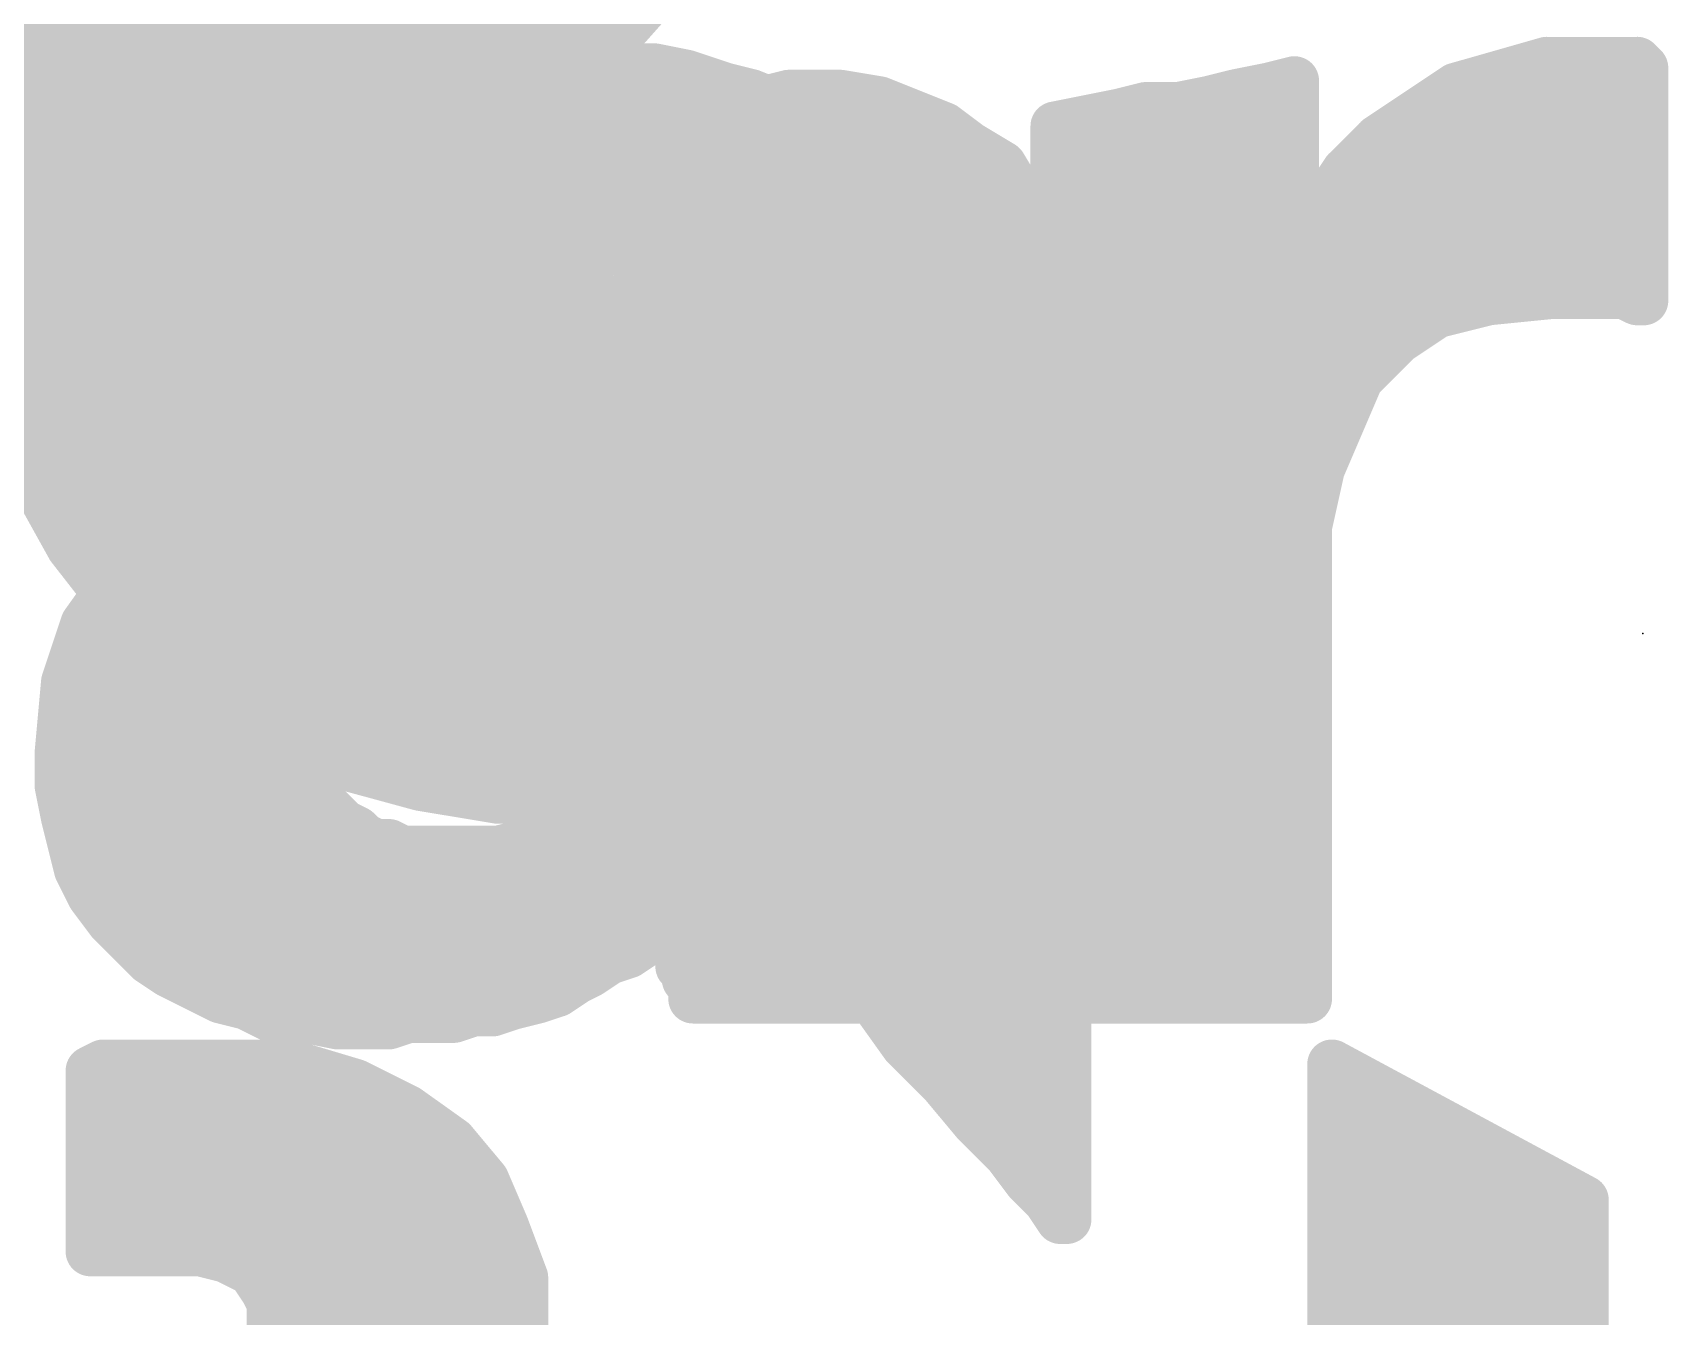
# Model space of a CAD drawing. Extents: x -29.2 to 57.4, y -24.7 to 35.4.
# Drawn here: x 10.21 to 12.739, y 22.185 to 24.171 of the extents above; entities that cross this region are included whole.
import ezdxf

# ---------------------------------------------------------------- set-up
doc = ezdxf.new("R2010")
doc.units = 0
for name, color, linetype in [('21', 41, 'CONTINUOUS'), ('22', 40, 'CONTINUOUS'), ('23', 53, 'CONTINUOUS')]:
    doc.layers.add(name, color=color, linetype=linetype)

msp = doc.modelspace()

# ---------------------------------------------------------------- linework, layer by layer
at = {"layer": '21', "const_width": 0.0762}
for points in [[(10.661, 24.096), (10.841, 24.126)], [(10.841, 24.126), (11.061, 24.126)], [(11.061, 24.126), (11.121, 24.116)], [(11.121, 24.116), (11.171, 24.116)], [(11.171, 24.116), (11.221, 24.106)], [(12.411, 24.086), (12.551, 24.126)], [(12.551, 24.126), (12.691, 24.126)], [(12.691, 24.126), (12.701, 24.116)], [(12.701, 24.116), (12.701, 23.756)], [(10.561, 24.056), (10.661, 24.096)], [(11.221, 24.106), (11.281, 24.086)], [(12.121, 24.086), (12.161, 24.096)], [(12.161, 24.096), (12.161, 23.826)], [(10.619, 24.0792), (11.3082, 24.0792)], [(11.281, 24.086), (11.321, 24.076)], [(11.321, 24.076), (11.371, 24.056)], [(11.981, 24.056), (12.031, 24.066)], [(12.031, 24.066), (12.071, 24.076)], [(12.071, 24.076), (12.121, 24.086)], [(12.087, 24.0792), (12.161, 24.0792)], [(12.291, 24.006), (12.411, 24.086)], [(12.4008, 24.0792), (12.701, 24.0792)], [(10.511, 24.026), (10.561, 24.056)], [(11.371, 24.056), (11.411, 24.036)], [(11.791, 24.026), (11.891, 24.046)], [(11.891, 24.046), (11.931, 24.056)], [(11.931, 24.056), (11.981, 24.056)], [(10.431, 23.966), (10.511, 24.026)], [(11.411, 24.036), (11.451, 24.006)], [(11.791, 22.676), (11.791, 24.026)], [(10.4803, 24.003), (11.454, 24.003)], [(11.451, 24.006), (11.521, 23.936)], [(11.791, 24.003), (12.161, 24.003)], [(12.241, 23.956), (12.291, 24.006)], [(12.288, 24.003), (12.701, 24.003)], [(10.391, 23.926), (10.431, 23.966)], [(12.201, 23.896), (12.241, 23.956)], [(10.361, 23.886), (10.391, 23.926)], [(10.3918, 23.9268), (11.5247, 23.9268)], [(11.521, 23.936), (11.541, 23.886)], [(11.791, 23.9268), (12.161, 23.9268)], [(12.2215, 23.9268), (12.701, 23.9268)], [(12.171, 23.826), (12.201, 23.896)], [(10.331, 23.836), (10.361, 23.886)], [(10.861, 23.866), (10.831, 23.856)], [(10.911, 23.866), (10.861, 23.866)], [(10.941, 23.876), (10.911, 23.866)], [(10.961, 23.866), (10.941, 23.876)], [(11.031, 23.866), (10.961, 23.866)], [(11.051, 23.856), (11.031, 23.866)], [(11.541, 23.886), (11.561, 23.846)], [(10.3398, 23.8506), (10.8002, 23.8506)], [(10.811, 23.856), (10.771, 23.836)], [(10.831, 23.856), (10.811, 23.856)], [(11.071, 23.856), (11.051, 23.856)], [(11.131, 23.826), (11.071, 23.856)], [(11.0818, 23.8506), (11.5587, 23.8506)], [(11.561, 23.846), (11.581, 23.726)], [(11.791, 23.8506), (12.161, 23.8506)], [(12.1815, 23.8506), (12.701, 23.8506)], [(10.311, 23.776), (10.331, 23.836)], [(10.771, 23.836), (10.711, 23.776)], [(11.161, 23.796), (11.131, 23.826)], [(12.161, 23.826), (12.171, 23.826)], [(11.181, 23.756), (11.161, 23.796)], [(10.301, 23.726), (10.311, 23.776)], [(10.3107, 23.7744), (10.7102, 23.7744)], [(10.711, 23.776), (10.691, 23.736)], [(11.1718, 23.7744), (11.5729, 23.7744)], [(11.791, 23.7744), (12.701, 23.7744)], [(12.561, 23.766), (12.461, 23.756)], [(12.671, 23.766), (12.561, 23.766)], [(12.691, 23.756), (12.671, 23.766)], [(10.691, 23.736), (10.691, 23.706)], [(11.181, 23.736), (11.181, 23.756)], [(11.191, 23.706), (11.181, 23.736)], [(12.381, 23.736), (12.321, 23.696)], [(12.461, 23.756), (12.381, 23.736)], [(12.701, 23.756), (12.691, 23.756)], [(10.291, 23.656), (10.301, 23.726)], [(11.581, 23.726), (11.581, 22.826)], [(10.297, 23.6982), (10.6871, 23.6982)], [(10.691, 23.706), (10.681, 23.686)], [(10.681, 23.686), (10.681, 23.656)], [(11.191, 23.676), (11.191, 23.706)], [(11.191, 23.6982), (11.581, 23.6982)], [(11.791, 23.6982), (12.3243, 23.6982)], [(12.321, 23.696), (12.261, 23.636)], [(11.181, 23.626), (11.191, 23.676)], [(10.681, 23.656), (10.291, 23.656)], [(12.261, 23.636), (12.201, 23.496)], [(11.151, 23.586), (11.181, 23.626)], [(11.178, 23.622), (11.581, 23.622)], [(11.791, 23.622), (12.255, 23.622)], [(11.111, 23.556), (11.151, 23.586)], [(10.981, 23.526), (11.051, 23.536)], [(11.051, 23.536), (11.111, 23.556)], [(11.0804, 23.5458), (11.581, 23.5458)], [(11.791, 23.5458), (12.2223, 23.5458)], [(10.811, 23.506), (10.901, 23.516)], [(10.901, 23.516), (10.981, 23.526)], [(10.981, 23.526), (11.021, 23.316)], [(11.021, 23.316), (10.981, 23.526)], [(10.641, 23.476), (10.721, 23.486)], [(10.721, 23.486), (10.811, 23.506)], [(10.801, 23.276), (10.721, 23.486)], [(10.721, 23.486), (10.801, 23.276)], [(12.201, 23.496), (12.181, 23.406)], [(10.551, 23.456), (10.641, 23.476)], [(10.6122, 23.4696), (10.7272, 23.4696)], [(10.7272, 23.4696), (10.9917, 23.4696)], [(10.9917, 23.4696), (11.581, 23.4696)], [(11.791, 23.4696), (12.1951, 23.4696)], [(10.471, 23.426), (10.551, 23.456)], [(10.401, 23.386), (10.471, 23.426)], [(10.341, 23.326), (10.401, 23.386)], [(10.4139, 23.3934), (10.7563, 23.3934)], [(10.7563, 23.3934), (11.0063, 23.3934)], [(11.0063, 23.3934), (11.581, 23.3934)], [(11.791, 23.3934), (12.181, 23.3934)], [(12.181, 23.406), (12.181, 22.676)], [(11.171, 23.366), (11.161, 23.356)], [(11.191, 23.376), (11.171, 23.366)], [(11.191, 23.186), (11.191, 23.376)], [(11.111, 23.336), (11.071, 23.316)], [(11.131, 23.336), (11.111, 23.336)], [(11.141, 23.346), (11.131, 23.336)], [(11.161, 23.356), (11.141, 23.346)], [(10.291, 23.256), (10.341, 23.326)], [(10.3347, 23.3172), (10.7853, 23.3172)], [(10.7853, 23.3172), (11.0208, 23.3172)], [(10.961, 23.306), (10.931, 23.296)], [(11.001, 23.306), (10.961, 23.306)], [(11.021, 23.316), (11.001, 23.306)], [(11.0208, 23.3172), (11.0734, 23.3172)], [(11.071, 23.316), (11.021, 23.316)], [(11.191, 23.3172), (11.581, 23.3172)], [(11.791, 23.3172), (12.181, 23.3172)], [(10.841, 23.286), (10.821, 23.276)], [(10.861, 23.286), (10.841, 23.286)], [(10.891, 23.296), (10.861, 23.286)], [(10.931, 23.296), (10.891, 23.296)], [(10.261, 23.166), (10.291, 23.256)], [(10.801, 23.276), (10.701, 23.226)], [(10.821, 23.276), (10.801, 23.276)], [(10.286, 23.241), (10.731, 23.241)], [(11.191, 23.241), (11.581, 23.241)], [(11.791, 23.241), (12.181, 23.241)], [(10.701, 23.226), (10.661, 23.186)], [(10.661, 23.186), (10.641, 23.146)], [(11.181, 23.166), (11.191, 23.186)], [(10.251, 23.056), (10.261, 23.166)], [(10.2609, 23.1648), (10.6504, 23.1648)], [(11.181, 23.136), (11.181, 23.166)], [(11.181, 23.1648), (11.581, 23.1648)], [(11.791, 23.1648), (12.181, 23.1648)], [(10.641, 23.146), (10.641, 23.106)], [(11.171, 23.116), (11.181, 23.136)], [(10.641, 23.106), (10.631, 23.076)], [(11.171, 23.086), (11.171, 23.116)], [(10.254, 23.0886), (10.6352, 23.0886)], [(11.161, 23.056), (11.171, 23.086)], [(11.171, 23.0886), (11.581, 23.0886)], [(11.791, 23.0886), (12.181, 23.0886)], [(10.251, 23.006), (10.251, 23.056)], [(10.631, 23.076), (10.641, 23.056)], [(10.641, 23.056), (10.641, 23.036)], [(11.141, 23.036), (11.161, 23.056)], [(10.641, 23.036), (10.651, 23.006)], [(11.131, 23.006), (11.141, 23.036)], [(10.251, 23.0124), (10.6489, 23.0124)], [(10.261, 22.956), (10.251, 23.006)], [(10.651, 23.006), (10.651, 22.996)], [(11.081, 22.956), (11.131, 23.006)], [(11.1331, 23.0124), (11.581, 23.0124)], [(11.791, 23.0124), (12.181, 23.0124)], [(10.651, 22.996), (10.661, 22.976)], [(10.281, 22.876), (10.261, 22.956)], [(10.661, 22.976), (10.691, 22.946)], [(11.051, 22.936), (11.081, 22.956)], [(10.266, 22.9362), (10.7106, 22.9362)], [(10.691, 22.946), (10.711, 22.936)], [(10.711, 22.936), (10.721, 22.926)], [(10.931, 22.906), (11.051, 22.936)], [(11.0513, 22.9362), (11.581, 22.9362)], [(11.791, 22.9362), (12.181, 22.9362)], [(10.721, 22.926), (10.741, 22.916)], [(10.741, 22.916), (10.761, 22.916)], [(10.761, 22.916), (10.781, 22.906)], [(10.781, 22.906), (10.931, 22.906)], [(10.301, 22.836), (10.281, 22.876)], [(10.289, 22.86), (11.581, 22.86)], [(11.791, 22.86), (12.181, 22.86)], [(10.331, 22.796), (10.301, 22.836)], [(11.581, 22.826), (11.591, 22.806)], [(11.201, 22.816), (11.181, 22.796)], [(11.201, 22.796), (11.201, 22.816)], [(11.591, 22.806), (11.591, 22.766)], [(10.391, 22.736), (10.331, 22.796)], [(10.3432, 22.7838), (11.1729, 22.7838)], [(11.181, 22.796), (11.161, 22.766)], [(11.211, 22.786), (11.201, 22.796)], [(11.211, 22.726), (11.211, 22.786)], [(11.211, 22.7838), (11.591, 22.7838)], [(11.791, 22.7838), (12.181, 22.7838)], [(11.161, 22.766), (11.131, 22.746)], [(11.591, 22.766), (11.601, 22.746)], [(10.421, 22.716), (10.391, 22.736)], [(11.101, 22.736), (11.071, 22.716)], [(11.131, 22.746), (11.101, 22.736)], [(11.221, 22.716), (11.211, 22.726)], [(11.601, 22.746), (11.601, 22.736)], [(11.601, 22.736), (11.611, 22.716)], [(10.501, 22.676), (10.421, 22.716)], [(10.4378, 22.7076), (11.0542, 22.7076)], [(11.051, 22.706), (11.021, 22.686)], [(11.071, 22.716), (11.051, 22.706)], [(11.221, 22.706), (11.221, 22.716)], [(11.221, 22.7076), (11.611, 22.7076)], [(11.231, 22.696), (11.221, 22.706)], [(11.611, 22.716), (11.611, 22.706)], [(11.611, 22.706), (11.621, 22.686)], [(11.791, 22.7076), (12.181, 22.7076)], [(10.541, 22.666), (10.501, 22.676)], [(10.991, 22.676), (10.951, 22.666)], [(11.021, 22.686), (10.991, 22.676)], [(11.231, 22.676), (11.231, 22.696)], [(11.621, 22.676), (11.231, 22.676)], [(11.621, 22.686), (11.621, 22.676)], [(12.181, 22.676), (11.791, 22.676)], [(10.581, 22.646), (10.541, 22.666)], [(10.891, 22.656), (10.861, 22.646)], [(10.921, 22.656), (10.891, 22.656)], [(10.951, 22.666), (10.921, 22.656)], [(10.631, 22.646), (10.581, 22.646)], [(10.681, 22.636), (10.631, 22.646)], [(10.761, 22.636), (10.681, 22.636)], [(10.791, 22.646), (10.761, 22.636)], [(10.861, 22.646), (10.791, 22.646)]]:
    msp.add_lwpolyline(points, dxfattribs=at)
at = {"layer": '21', "const_width": 0.0381}
for points in [[(10.841, 24.1451, 1), (10.841, 24.107)], [(10.8441, 24.1072, 1), (10.8379, 24.1448)], [(11.0641, 24.1448, 1), (11.0579, 24.1072)], [(11.061, 24.107, 1), (11.061, 24.1451)], [(11.121, 24.135, 1), (11.121, 24.0969)], [(11.1179, 24.0972, 1), (11.1241, 24.1348)], [(11.1747, 24.1347, 1), (11.1673, 24.0973)], [(11.171, 24.0969, 1), (11.171, 24.135)], [(12.551, 24.1451, 1), (12.551, 24.107)], [(12.5562, 24.1077, 1), (12.5458, 24.1443)], [(12.7045, 24.1395, 1), (12.6775, 24.1125)], [(12.7201, 24.116, 1), (12.682, 24.116)], [(12.691, 24.107, 1), (12.691, 24.1451)], [(10.6579, 24.1148, 1), (10.6641, 24.0772)], [(10.6681, 24.0783, 1), (10.6539, 24.1137)], [(11.227, 24.1241, 1), (11.215, 24.0879)], [(11.2173, 24.0873, 1), (11.2247, 24.1247)], [(12.1801, 24.096, 1), (12.142, 24.096)], [(12.1656, 24.0775, 1), (12.1564, 24.1145)], [(12.6875, 24.1025, 1), (12.7145, 24.1295)], [(10.619, 24.0983, 1), (10.619, 24.0602)], [(11.2856, 24.1045, 1), (11.2764, 24.0675)], [(11.275, 24.0679, 1), (11.287, 24.1041)], [(11.3281, 24.0937, 1), (11.3139, 24.0583)], [(11.3082, 24.0602, 1), (11.3082, 24.0983)], [(11.3164, 24.0575, 1), (11.3256, 24.0945)], [(12.0264, 24.0845, 1), (12.0356, 24.0475)], [(12.0347, 24.0473, 1), (12.0273, 24.0847)], [(12.0673, 24.0947, 1), (12.0747, 24.0573)], [(12.0756, 24.0575, 1), (12.0664, 24.0945)], [(12.087, 24.0983, 1), (12.087, 24.0602)], [(12.1164, 24.1045, 1), (12.1256, 24.0675)], [(12.1247, 24.0673, 1), (12.1173, 24.1047)], [(12.161, 24.0602, 1), (12.161, 24.0983)], [(12.4008, 24.0983, 1), (12.4008, 24.0602)], [(12.4058, 24.1043, 1), (12.4162, 24.0677)], [(12.4216, 24.0701, 1), (12.4004, 24.1019)], [(12.701, 24.0602, 1), (12.701, 24.0983)], [(10.5539, 24.0737, 1), (10.5681, 24.0383)], [(10.5708, 24.0397, 1), (10.5512, 24.0723)], [(11.3795, 24.073, 1), (11.3625, 24.039)], [(11.3639, 24.0383, 1), (11.3781, 24.0737)], [(11.8864, 24.0645, 1), (11.8956, 24.0275)], [(11.8947, 24.0273, 1), (11.8873, 24.0647)], [(11.931, 24.0751, 1), (11.931, 24.037)], [(11.9356, 24.0375, 1), (11.9264, 24.0745)], [(11.9773, 24.0747, 1), (11.9847, 24.0373)], [(11.981, 24.037, 1), (11.981, 24.0751)], [(10.5012, 24.0423, 1), (10.5208, 24.0097)], [(10.5224, 24.0108, 1), (10.4996, 24.0412)], [(11.4224, 24.0512, 1), (11.3996, 24.0208)], [(11.4025, 24.019, 1), (11.4195, 24.053)], [(11.7873, 24.0447, 1), (11.7947, 24.0073)], [(11.8101, 24.026, 1), (11.772, 24.026)], [(10.4803, 24.0221, 1), (10.4803, 23.984)], [(11.4645, 24.0195, 1), (11.4375, 23.9925)], [(11.4396, 23.9908, 1), (11.4624, 24.0212)], [(11.454, 23.984, 1), (11.454, 24.0221)], [(11.791, 24.0221, 1), (11.791, 23.984)], [(12.161, 23.984, 1), (12.161, 24.0221)], [(12.288, 24.0221, 1), (12.288, 23.984)], [(12.2804, 24.0219, 1), (12.3016, 23.9901)], [(12.3045, 23.9925, 1), (12.2775, 24.0195)], [(12.701, 23.984, 1), (12.701, 24.0221)], [(10.4445, 23.9525, 1), (10.4175, 23.9795)], [(10.4196, 23.9812, 1), (10.4424, 23.9508)], [(12.2275, 23.9695, 1), (12.2545, 23.9425)], [(12.2569, 23.9454, 1), (12.2251, 23.9666)], [(10.3775, 23.9395, 1), (10.4045, 23.9125)], [(10.3918, 23.9459, 1), (10.3918, 23.9078)], [(10.4062, 23.9146, 1), (10.3758, 23.9374)], [(11.5387, 23.9431, 1), (11.5033, 23.9289)], [(11.5075, 23.9225, 1), (11.5345, 23.9495)], [(11.5247, 23.9078, 1), (11.5247, 23.9459)], [(11.791, 23.9459, 1), (11.791, 23.9078)], [(12.161, 23.9078, 1), (12.161, 23.9459)], [(12.2215, 23.9459, 1), (12.2215, 23.9078)], [(12.701, 23.9078, 1), (12.701, 23.9459)], [(12.2185, 23.8885, 1), (12.1835, 23.9035)], [(10.3458, 23.8974, 1), (10.3762, 23.8746)], [(10.3773, 23.8762, 1), (10.3447, 23.8958)], [(10.861, 23.885, 1), (10.861, 23.8469)], [(10.867, 23.8479, 1), (10.855, 23.8841)], [(10.905, 23.8841, 1), (10.917, 23.8479)], [(10.911, 23.8469, 1), (10.911, 23.885)], [(10.9495, 23.893, 1), (10.9325, 23.859)], [(10.947, 23.8579, 1), (10.935, 23.8941)], [(10.961, 23.885, 1), (10.961, 23.8469)], [(10.9525, 23.849, 1), (10.9695, 23.883)], [(11.0395, 23.883, 1), (11.0225, 23.849)], [(11.031, 23.8469, 1), (11.031, 23.885)], [(11.558, 23.8945, 1), (11.524, 23.8775)], [(11.5233, 23.8789, 1), (11.5587, 23.8931)], [(12.1851, 23.9066, 1), (12.2169, 23.8854)], [(10.3398, 23.8697, 1), (10.3398, 23.8316)], [(10.811, 23.8751, 1), (10.811, 23.837)], [(10.8002, 23.8316, 1), (10.8002, 23.8697)], [(10.8195, 23.839, 1), (10.8025, 23.873)], [(10.825, 23.8741, 1), (10.837, 23.8379)], [(10.831, 23.837, 1), (10.831, 23.8751)], [(11.051, 23.8751, 1), (11.051, 23.837)], [(11.0425, 23.839, 1), (11.0595, 23.873)], [(11.0795, 23.873, 1), (11.0625, 23.839)], [(11.0818, 23.8697, 1), (11.0818, 23.8316)], [(11.071, 23.837, 1), (11.071, 23.8751)], [(11.5798, 23.8491, 1), (11.5422, 23.8429)], [(11.5587, 23.8316, 1), (11.5587, 23.8697)], [(11.791, 23.8697, 1), (11.791, 23.8316)], [(12.161, 23.8316, 1), (12.161, 23.8697)], [(12.1815, 23.8697, 1), (12.1815, 23.8316)], [(12.701, 23.8316, 1), (12.701, 23.8697)], [(10.3147, 23.8458, 1), (10.3473, 23.8262)], [(10.3491, 23.83, 1), (10.3129, 23.842)], [(10.7625, 23.853, 1), (10.7795, 23.819)], [(10.7845, 23.8225, 1), (10.7575, 23.8495)], [(11.1445, 23.8395, 1), (11.1175, 23.8125)], [(11.1225, 23.809, 1), (11.1395, 23.843)], [(11.544, 23.8375, 1), (11.578, 23.8545)], [(12.161, 23.8451, 1), (12.161, 23.807)], [(12.1535, 23.8335, 1), (12.1885, 23.8185)], [(12.171, 23.807, 1), (12.171, 23.8451)], [(11.178, 23.8045, 1), (11.144, 23.7875)], [(11.1475, 23.7825, 1), (11.1745, 23.8095)], [(12.142, 23.826, 1), (12.1801, 23.826)], [(10.3107, 23.7934, 1), (10.3107, 23.7553)], [(10.2929, 23.782, 1), (10.3291, 23.77)], [(10.3297, 23.7723, 1), (10.2923, 23.7797)], [(10.6975, 23.7895, 1), (10.7245, 23.7625)], [(10.728, 23.7675, 1), (10.694, 23.7845)], [(10.7102, 23.7553, 1), (10.7102, 23.7934)], [(11.1718, 23.7934, 1), (11.1718, 23.7553)], [(11.5729, 23.7553, 1), (11.5729, 23.7934)], [(11.791, 23.7934, 1), (11.791, 23.7553)], [(12.561, 23.7851, 1), (12.561, 23.747)], [(12.5629, 23.747, 1), (12.5591, 23.785)], [(12.6795, 23.783, 1), (12.6625, 23.749)], [(12.671, 23.747, 1), (12.671, 23.7851)], [(12.701, 23.7553, 1), (12.701, 23.7934)], [(10.7101, 23.736, 1), (10.672, 23.736)], [(11.1991, 23.742, 1), (11.1629, 23.73)], [(11.2001, 23.756, 1), (11.162, 23.756)], [(11.164, 23.7475, 1), (11.198, 23.7645)], [(12.3916, 23.7201, 1), (12.3704, 23.7519)], [(12.4591, 23.775, 1), (12.4629, 23.737)], [(12.4656, 23.7375, 1), (12.4564, 23.7745)], [(12.691, 23.7751, 1), (12.691, 23.737)], [(12.682, 23.756, 1), (12.7201, 23.756)], [(12.6825, 23.739, 1), (12.6995, 23.773)], [(12.701, 23.737, 1), (12.701, 23.7751)], [(10.2823, 23.7297, 1), (10.3197, 23.7223)], [(10.3199, 23.7233, 1), (10.2821, 23.7287)], [(10.674, 23.7445, 1), (10.708, 23.7275)], [(11.162, 23.736, 1), (11.2001, 23.736)], [(11.6001, 23.726, 1), (11.562, 23.726)], [(12.3764, 23.7545, 1), (12.3856, 23.7175)], [(10.297, 23.7172, 1), (10.297, 23.6791)], [(10.7001, 23.686, 1), (10.662, 23.686)], [(10.672, 23.706, 1), (10.7101, 23.706)], [(10.708, 23.6975, 1), (10.674, 23.7145)], [(10.6871, 23.6791, 1), (10.6871, 23.7172)], [(11.191, 23.7172, 1), (11.191, 23.6791)], [(11.2101, 23.706, 1), (11.172, 23.706)], [(11.1729, 23.7, 1), (11.2091, 23.712)], [(11.5622, 23.7229, 1), (11.5998, 23.7291)], [(11.581, 23.6791, 1), (11.581, 23.7172)], [(11.791, 23.7172, 1), (11.791, 23.6791)], [(12.3104, 23.7119, 1), (12.3316, 23.6801)], [(12.3345, 23.6825, 1), (12.3075, 23.7095)], [(12.3243, 23.6791, 1), (12.3243, 23.7172)], [(10.664, 23.6945, 1), (10.698, 23.6775)], [(11.2097, 23.6723, 1), (11.1723, 23.6797)], [(10.291, 23.6751, 1), (10.291, 23.637)], [(10.2721, 23.6587, 1), (10.3099, 23.6533)], [(10.662, 23.656, 1), (10.7001, 23.656)], [(10.681, 23.637, 1), (10.681, 23.6751)], [(11.172, 23.676, 1), (11.2101, 23.676)], [(12.2785, 23.6285, 1), (12.2435, 23.6435)], [(11.178, 23.641, 1), (11.178, 23.6029)], [(11.1623, 23.6297, 1), (11.1997, 23.6223)], [(11.1962, 23.6146, 1), (11.1658, 23.6374)], [(11.581, 23.6029, 1), (11.581, 23.641)], [(11.791, 23.641, 1), (11.791, 23.6029)], [(12.2475, 23.6495, 1), (12.2745, 23.6225)], [(12.255, 23.6029, 1), (12.255, 23.641)], [(11.1624, 23.5708, 1), (11.1396, 23.6012)], [(11.1358, 23.5974, 1), (11.1662, 23.5746)], [(11.045, 23.5541, 1), (11.057, 23.5179)], [(11.0537, 23.5171, 1), (11.0483, 23.5549)], [(11.0804, 23.5648, 1), (11.0804, 23.5267)], [(11.0996, 23.5712, 1), (11.1224, 23.5408)], [(11.117, 23.5379, 1), (11.105, 23.5741)], [(11.581, 23.5267, 1), (11.581, 23.5648)], [(11.791, 23.5648, 1), (11.791, 23.5267)], [(12.2223, 23.5267, 1), (12.2223, 23.5648)], [(10.8986, 23.5349, 1), (10.9034, 23.4971)], [(10.9031, 23.4971, 1), (10.8989, 23.5349)], [(10.9997, 23.5296, 1), (10.9623, 23.5224)], [(10.9997, 23.5296, 1), (10.9623, 23.5224)], [(10.9783, 23.5449, 1), (10.9837, 23.5071)], [(10.9834, 23.5071, 1), (10.9786, 23.5449)], [(10.7388, 23.4928, 1), (10.7032, 23.4792)], [(10.7388, 23.4928, 1), (10.7032, 23.4792)], [(10.7169, 23.5046, 1), (10.7251, 23.4674)], [(10.7234, 23.4671, 1), (10.7186, 23.5049)], [(10.8089, 23.5249, 1), (10.8131, 23.4871)], [(10.8151, 23.4874, 1), (10.8069, 23.5246)], [(12.1835, 23.5035, 1), (12.2185, 23.4885)], [(12.2196, 23.4919, 1), (12.1824, 23.5001)], [(10.6122, 23.4886, 1), (10.6122, 23.4505)], [(10.6386, 23.4949, 1), (10.6434, 23.4571)], [(10.6451, 23.4574, 1), (10.6369, 23.4946)], [(10.7272, 23.4886, 1), (10.7272, 23.4505)], [(10.7272, 23.4505, 1), (10.7272, 23.4886)], [(10.9917, 23.4886, 1), (10.9917, 23.4505)], [(10.9917, 23.4505, 1), (10.9917, 23.4886)], [(11.581, 23.4505, 1), (11.581, 23.4886)], [(11.791, 23.4886, 1), (11.791, 23.4505)], [(12.1951, 23.4505, 1), (12.1951, 23.4886)], [(10.5469, 23.4746, 1), (10.5551, 23.4374)], [(10.5577, 23.4382, 1), (10.5443, 23.4738)], [(10.4643, 23.4438, 1), (10.4777, 23.4082)], [(10.4805, 23.4095, 1), (10.4615, 23.4425)], [(10.3915, 23.4025, 1), (10.4105, 23.3695)], [(10.4145, 23.3725, 1), (10.3875, 23.3995)], [(10.4139, 23.4124, 1), (10.4139, 23.3743)], [(10.7563, 23.4124, 1), (10.7563, 23.3743)], [(10.7563, 23.3743, 1), (10.7563, 23.4124)], [(11.0063, 23.4124, 1), (11.0063, 23.3743)], [(11.0063, 23.3743, 1), (11.0063, 23.4124)], [(11.581, 23.3743, 1), (11.581, 23.4124)], [(11.791, 23.4124, 1), (11.791, 23.3743)], [(12.1624, 23.4101, 1), (12.1996, 23.4019)], [(12.2001, 23.406, 1), (12.162, 23.406)], [(12.181, 23.3743, 1), (12.181, 23.4124)], [(11.1625, 23.383, 1), (11.1795, 23.349)], [(11.1845, 23.3525, 1), (11.1575, 23.3795)], [(11.2101, 23.376, 1), (11.172, 23.376)], [(11.1995, 23.359, 1), (11.1825, 23.393)], [(11.111, 23.3551, 1), (11.111, 23.317)], [(11.1195, 23.319, 1), (11.1025, 23.353)], [(11.1325, 23.363, 1), (11.1495, 23.329)], [(11.1545, 23.3325, 1), (11.1275, 23.3595)], [(11.131, 23.317, 1), (11.131, 23.3551)], [(11.1475, 23.3695, 1), (11.1745, 23.3425)], [(11.1695, 23.339, 1), (11.1525, 23.373)], [(10.3347, 23.3362, 1), (10.3347, 23.2981)], [(10.3275, 23.3395, 1), (10.3545, 23.3125)], [(10.3565, 23.3149, 1), (10.3255, 23.3371)], [(10.7853, 23.3362, 1), (10.7853, 23.2981)], [(10.7853, 23.2981, 1), (10.7853, 23.3362)], [(10.961, 23.3251, 1), (10.961, 23.287)], [(10.967, 23.2879, 1), (10.955, 23.3241)], [(11.001, 23.287, 1), (11.001, 23.3251)], [(11.0208, 23.3362, 1), (11.0208, 23.2981)], [(11.021, 23.3351, 1), (11.021, 23.297)], [(11.0295, 23.299, 1), (11.0125, 23.333)], [(11.0208, 23.2981, 1), (11.0208, 23.3362)], [(11.0625, 23.333, 1), (11.0795, 23.299)], [(11.071, 23.297, 1), (11.071, 23.3351)], [(11.0734, 23.2981, 1), (11.0734, 23.3362)], [(11.1175, 23.3495, 1), (11.1445, 23.3225)], [(11.191, 23.3362, 1), (11.191, 23.2981)], [(11.581, 23.2981, 1), (11.581, 23.3362)], [(11.791, 23.3362, 1), (11.791, 23.2981)], [(12.181, 23.2981, 1), (12.181, 23.3362)], [(10.841, 23.3051, 1), (10.841, 23.267)], [(10.8495, 23.269, 1), (10.8325, 23.303)], [(10.855, 23.3041, 1), (10.867, 23.2679)], [(10.861, 23.267, 1), (10.861, 23.3051)], [(10.891, 23.315, 1), (10.891, 23.2769)], [(10.897, 23.2779, 1), (10.885, 23.3141)], [(10.925, 23.3141, 1), (10.937, 23.2779)], [(10.931, 23.2769, 1), (10.931, 23.315)], [(10.9925, 23.323, 1), (11.0095, 23.289)], [(11.0023, 23.3124, 1), (11.0397, 23.3196)], [(11.0023, 23.3124, 1), (11.0397, 23.3196)], [(10.3091, 23.25, 1), (10.2729, 23.262)], [(10.801, 23.295, 1), (10.801, 23.2569)], [(10.7832, 23.2692, 1), (10.8188, 23.2828)], [(10.7832, 23.2692, 1), (10.8188, 23.2828)], [(10.8095, 23.259, 1), (10.7925, 23.293)], [(10.8125, 23.293, 1), (10.8295, 23.259)], [(10.821, 23.2569, 1), (10.821, 23.295)], [(10.286, 23.26, 1), (10.286, 23.2219)], [(10.2755, 23.2671, 1), (10.3065, 23.2449)], [(10.731, 23.2219, 1), (10.731, 23.26)], [(11.191, 23.26, 1), (11.191, 23.2219)], [(11.581, 23.2219, 1), (11.581, 23.26)], [(11.791, 23.26, 1), (11.791, 23.2219)], [(12.181, 23.2219, 1), (12.181, 23.26)], [(10.6925, 23.243, 1), (10.7095, 23.209)], [(10.7145, 23.2125, 1), (10.6875, 23.2395)], [(10.6475, 23.1995, 1), (10.6745, 23.1725)], [(10.678, 23.1775, 1), (10.644, 23.1945)], [(11.208, 23.1775, 1), (11.174, 23.1945)], [(10.2609, 23.1838, 1), (10.2609, 23.1457)], [(10.28, 23.1643, 1), (10.242, 23.1677)], [(10.6504, 23.1457, 1), (10.6504, 23.1838)], [(11.181, 23.1838, 1), (11.181, 23.1457)], [(11.164, 23.1745, 1), (11.198, 23.1575)], [(11.2001, 23.166, 1), (11.162, 23.166)], [(11.172, 23.186, 1), (11.2101, 23.186)], [(11.581, 23.1457, 1), (11.581, 23.1838)], [(11.791, 23.1838, 1), (11.791, 23.1457)], [(12.181, 23.1457, 1), (12.181, 23.1838)], [(10.2429, 23.172, 1), (10.2791, 23.16)], [(10.6601, 23.146, 1), (10.622, 23.146)], [(10.624, 23.1545, 1), (10.658, 23.1375)], [(11.198, 23.1275, 1), (11.164, 23.1445)], [(10.6591, 23.1, 1), (10.6229, 23.112)], [(11.1901, 23.116, 1), (11.152, 23.116)], [(11.154, 23.1245, 1), (11.188, 23.1075)], [(11.162, 23.136, 1), (11.2001, 23.136)], [(10.254, 23.1076, 1), (10.254, 23.0695)], [(10.622, 23.106, 1), (10.6601, 23.106)], [(10.6352, 23.0695, 1), (10.6352, 23.1076)], [(11.171, 23.1076, 1), (11.171, 23.0695)], [(11.1891, 23.08, 1), (11.1529, 23.092)], [(11.581, 23.0695, 1), (11.581, 23.1076)], [(11.791, 23.1076, 1), (11.791, 23.0695)], [(12.181, 23.0695, 1), (12.181, 23.1076)], [(10.2701, 23.056, 1), (10.232, 23.056)], [(10.648, 23.0845, 1), (10.614, 23.0675)], [(10.6129, 23.082, 1), (10.6491, 23.07)], [(10.6601, 23.056, 1), (10.622, 23.056)], [(11.1745, 23.0425, 1), (11.1475, 23.0695)], [(11.152, 23.086, 1), (11.1901, 23.086)], [(10.232, 23.0577, 1), (10.27, 23.0543)], [(10.6591, 23.042, 1), (10.6229, 23.03)], [(10.624, 23.0475, 1), (10.658, 23.0645)], [(11.1275, 23.0495, 1), (11.1545, 23.0225)], [(11.1591, 23.03, 1), (11.1229, 23.042)], [(11.1429, 23.062, 1), (11.1791, 23.05)], [(10.251, 23.0314, 1), (10.251, 22.9933)], [(10.2697, 23.0097, 1), (10.2323, 23.0023)], [(10.622, 23.036, 1), (10.6601, 23.036)], [(10.67, 23.006, 1), (10.6319, 23.006)], [(10.6489, 22.9933, 1), (10.6489, 23.0314)], [(11.1331, 23.0314, 1), (11.1331, 22.9933)], [(11.1445, 22.9925, 1), (11.1175, 23.0195)], [(11.581, 22.9933, 1), (11.581, 23.0314)], [(11.791, 23.0314, 1), (11.791, 22.9933)], [(12.181, 22.9933, 1), (12.181, 23.0314)], [(10.232, 23.006, 1), (10.2701, 23.006)], [(10.668, 23.0045, 1), (10.634, 22.9875)], [(10.6329, 23, 1), (10.6691, 23.012)], [(11.1129, 23.012, 1), (11.1491, 23)], [(10.2795, 22.9606, 1), (10.2425, 22.9514)], [(10.6319, 22.996, 1), (10.67, 22.996)], [(10.6745, 22.9895, 1), (10.6475, 22.9625)], [(10.644, 22.9675, 1), (10.678, 22.9845)], [(11.0916, 22.9401, 1), (11.0704, 22.9719)], [(10.2423, 22.9523, 1), (10.2797, 22.9597)], [(10.266, 22.9552, 1), (10.266, 22.9171)], [(10.6995, 22.963, 1), (10.6825, 22.929)], [(10.6775, 22.9325, 1), (10.7045, 22.9595)], [(10.7245, 22.9495, 1), (10.6975, 22.9225)], [(10.7025, 22.919, 1), (10.7195, 22.953)], [(10.7106, 22.9171, 1), (10.7106, 22.9552)], [(11.0404, 22.9519, 1), (11.0616, 22.9201)], [(11.0513, 22.9552, 1), (11.0513, 22.9171)], [(11.0556, 22.9175, 1), (11.0464, 22.9545)], [(11.0675, 22.9695, 1), (11.0945, 22.9425)], [(11.581, 22.9171, 1), (11.581, 22.9552)], [(11.791, 22.9552, 1), (11.791, 22.9171)], [(12.181, 22.9171, 1), (12.181, 22.9552)], [(10.7295, 22.943, 1), (10.7125, 22.909)], [(10.7075, 22.9125, 1), (10.7345, 22.9395)], [(10.741, 22.9351, 1), (10.741, 22.897)], [(10.7325, 22.899, 1), (10.7495, 22.933)], [(10.7695, 22.933, 1), (10.7525, 22.899)], [(10.761, 22.897, 1), (10.761, 22.9351)], [(10.781, 22.9251, 1), (10.781, 22.887)], [(10.7725, 22.889, 1), (10.7895, 22.923)], [(10.9264, 22.9245, 1), (10.9356, 22.8875)], [(10.931, 22.887, 1), (10.931, 22.9251)], [(10.298, 22.8845, 1), (10.264, 22.8675)], [(10.2625, 22.8714, 1), (10.2995, 22.8806)], [(10.289, 22.879, 1), (10.289, 22.8409)], [(11.581, 22.8409, 1), (11.581, 22.879)], [(11.791, 22.879, 1), (11.791, 22.8409)], [(12.181, 22.8409, 1), (12.181, 22.879)], [(10.3162, 22.8474, 1), (10.2858, 22.8246)], [(10.284, 22.8275, 1), (10.318, 22.8445)], [(11.598, 22.8345, 1), (11.564, 22.8175)], [(11.2201, 22.816, 1), (11.182, 22.816)], [(11.2145, 22.8025, 1), (11.1875, 22.8295)], [(11.562, 22.826, 1), (11.6001, 22.826)], [(11.6101, 22.806, 1), (11.572, 22.806)], [(10.3445, 22.8095, 1), (10.3175, 22.7825)], [(10.3158, 22.7846, 1), (10.3462, 22.8074)], [(10.3432, 22.8028, 1), (10.3432, 22.7647)], [(11.1675, 22.8095, 1), (11.1945, 22.7825)], [(11.1969, 22.7854, 1), (11.1651, 22.8066)], [(11.1729, 22.7647, 1), (11.1729, 22.8028)], [(11.2145, 22.8095, 1), (11.1875, 22.7825)], [(11.182, 22.796, 1), (11.2201, 22.796)], [(11.211, 22.8028, 1), (11.211, 22.7647)], [(11.2301, 22.786, 1), (11.192, 22.786)], [(11.1975, 22.7725, 1), (11.2245, 22.7995)], [(11.574, 22.7975, 1), (11.608, 22.8145)], [(11.591, 22.7647, 1), (11.591, 22.8028)], [(11.791, 22.8028, 1), (11.791, 22.7647)], [(12.181, 22.7647, 1), (12.181, 22.8028)], [(11.1451, 22.7766, 1), (11.1769, 22.7554)], [(11.1716, 22.7501, 1), (11.1504, 22.7819)], [(11.608, 22.7745, 1), (11.574, 22.7575)], [(10.4016, 22.7519, 1), (10.3804, 22.7201)], [(10.3775, 22.7225, 1), (10.4045, 22.7495)], [(11.095, 22.7541, 1), (11.107, 22.7179)], [(11.1116, 22.7201, 1), (11.0904, 22.7519)], [(11.1204, 22.7619, 1), (11.1416, 22.7301)], [(11.137, 22.7279, 1), (11.125, 22.7641)], [(11.2245, 22.7395, 1), (11.1975, 22.7125)], [(11.572, 22.766, 1), (11.6101, 22.766)], [(11.618, 22.7445, 1), (11.584, 22.7275)], [(11.6201, 22.746, 1), (11.582, 22.746)], [(11.584, 22.7375, 1), (11.618, 22.7545)], [(10.4295, 22.733, 1), (10.4125, 22.699)], [(10.4104, 22.7001, 1), (10.4316, 22.7319)], [(10.4378, 22.7266, 1), (10.4378, 22.6885)], [(11.0425, 22.723, 1), (11.0595, 22.689)], [(11.0616, 22.6901, 1), (11.0404, 22.7219)], [(11.0604, 22.7319, 1), (11.0816, 22.7001)], [(11.0542, 22.6885, 1), (11.0542, 22.7266)], [(11.0795, 22.699, 1), (11.0625, 22.733)], [(11.192, 22.726, 1), (11.2301, 22.726)], [(11.2401, 22.716, 1), (11.202, 22.716)], [(11.221, 22.7266, 1), (11.221, 22.6885)], [(11.2345, 22.7195, 1), (11.2075, 22.6925)], [(11.2075, 22.7025, 1), (11.2345, 22.7295)], [(11.582, 22.736, 1), (11.6201, 22.736)], [(11.628, 22.7145, 1), (11.594, 22.6975)], [(11.6301, 22.716, 1), (11.592, 22.716)], [(11.594, 22.7075, 1), (11.628, 22.7245)], [(11.611, 22.6885, 1), (11.611, 22.7266)], [(11.791, 22.7266, 1), (11.791, 22.6885)], [(12.181, 22.6885, 1), (12.181, 22.7266)], [(10.5056, 22.6945, 1), (10.4964, 22.6575)], [(10.4925, 22.659, 1), (10.5095, 22.693)], [(10.985, 22.6941, 1), (10.997, 22.6579)], [(10.9956, 22.6575, 1), (10.9864, 22.6945)], [(11.0104, 22.7019, 1), (11.0316, 22.6701)], [(11.027, 22.6679, 1), (11.015, 22.7041)], [(11.202, 22.706, 1), (11.2401, 22.706)], [(11.25, 22.696, 1), (11.2119, 22.696)], [(11.231, 22.6951, 1), (11.231, 22.657)], [(11.2175, 22.6825, 1), (11.2445, 22.7095)], [(11.592, 22.706, 1), (11.6301, 22.706)], [(11.6401, 22.686, 1), (11.602, 22.686)], [(11.604, 22.6775, 1), (11.638, 22.6945)], [(11.621, 22.657, 1), (11.621, 22.6951)], [(11.791, 22.6951, 1), (11.791, 22.657)], [(12.181, 22.657, 1), (12.181, 22.6951)], [(10.5495, 22.683, 1), (10.5325, 22.649)], [(10.5364, 22.6475, 1), (10.5456, 22.6845)], [(10.891, 22.6751, 1), (10.891, 22.637)], [(10.897, 22.6379, 1), (10.885, 22.6741)], [(10.915, 22.6741, 1), (10.927, 22.6379)], [(10.921, 22.637, 1), (10.921, 22.6751)], [(10.9464, 22.6845, 1), (10.9556, 22.6475)], [(10.957, 22.6479, 1), (10.945, 22.6841)], [(11.2119, 22.676, 1), (11.25, 22.676)], [(11.602, 22.676, 1), (11.6401, 22.676)], [(11.772, 22.676, 1), (11.8101, 22.676)], [(12.162, 22.676, 1), (12.2001, 22.676)], [(10.581, 22.6651, 1), (10.581, 22.627)], [(10.5725, 22.629, 1), (10.5895, 22.663)], [(10.6347, 22.6647, 1), (10.6273, 22.6273)], [(10.631, 22.627, 1), (10.631, 22.6651)], [(10.681, 22.6551, 1), (10.681, 22.617)], [(10.6773, 22.6173, 1), (10.6847, 22.6547)], [(10.755, 22.6541, 1), (10.767, 22.6179)], [(10.761, 22.617, 1), (10.761, 22.6551)], [(10.791, 22.6651, 1), (10.791, 22.627)], [(10.797, 22.6279, 1), (10.785, 22.6641)], [(10.855, 22.6641, 1), (10.867, 22.6279)], [(10.861, 22.627, 1), (10.861, 22.6651)]]:
    msp.add_lwpolyline(points, format="xyb", dxfattribs=at)
at = {"layer": '22', "const_width": 0.0762}
for points in [[(10.139, 24.075), (10.189, 24.215)], [(11.159, 24.215), (11.079, 24.125)], [(10.1677, 24.1554), (11.106, 24.1554)], [(11.079, 24.125), (11.009, 24.045)], [(10.1405, 24.0792), (11.0389, 24.0792)], [(11.299, 24.055), (11.319, 24.065)], [(11.319, 24.065), (11.339, 24.065)], [(11.339, 24.065), (11.379, 24.075)], [(11.379, 24.075), (11.459, 24.075)], [(11.459, 24.075), (11.519, 24.065)], [(11.519, 24.065), (11.619, 24.025)], [(11.009, 24.045), (10.979, 23.975)], [(11.309, 24.045), (11.299, 24.055)], [(11.349, 24.025), (11.309, 24.045)], [(11.379, 24.015), (11.349, 24.025)], [(11.419, 23.975), (11.379, 24.015)], [(11.619, 24.025), (11.659, 23.995)], [(10.1255, 24.003), (10.991, 24.003)], [(11.391, 24.003), (11.6483, 24.003)], [(11.659, 23.995), (11.709, 23.965)], [(10.979, 23.975), (10.979, 23.905)], [(11.439, 23.945), (11.419, 23.975)], [(11.709, 23.965), (11.739, 23.915)], [(11.449, 23.915), (11.439, 23.945)], [(10.1112, 23.9268), (10.979, 23.9268)], [(11.4451, 23.9268), (11.7319, 23.9268)], [(11.449, 23.885), (11.449, 23.915)], [(11.739, 23.915), (11.769, 23.855)], [(10.979, 23.905), (10.999, 23.845)], [(11.439, 23.855), (11.449, 23.885)], [(10.1126, 23.8506), (10.9971, 23.8506)], [(10.999, 23.845), (11.039, 23.795)], [(11.419, 23.815), (11.439, 23.855)], [(11.4368, 23.8506), (11.7705, 23.8506)], [(11.769, 23.855), (11.789, 23.795)], [(11.389, 23.785), (11.419, 23.815)], [(11.039, 23.795), (11.099, 23.755)], [(11.789, 23.795), (11.809, 23.615)], [(10.1168, 23.7744), (11.0699, 23.7744)], [(11.309, 23.745), (11.359, 23.765)], [(11.359, 23.765), (11.389, 23.785)], [(11.3731, 23.7744), (11.7913, 23.7744)], [(11.099, 23.755), (11.179, 23.735)], [(11.259, 23.735), (11.309, 23.745)], [(11.179, 23.735), (11.259, 23.735)], [(10.1292, 23.6982), (11.7998, 23.6982)], [(10.1504, 23.622), (11.8082, 23.622)], [(11.809, 23.615), (11.809, 22.335)], [(10.269, 23.375), (10.169, 23.555)], [(10.1741, 23.5458), (11.809, 23.5458)], [(10.2164, 23.4696), (11.809, 23.4696)], [(10.2588, 23.3934), (11.809, 23.3934)], [(10.339, 23.285), (10.269, 23.375)], [(10.314, 23.3172), (11.809, 23.3172)], [(10.419, 23.205), (10.339, 23.285)], [(10.383, 23.241), (11.809, 23.241)], [(10.499, 23.135), (10.419, 23.205)], [(10.4649, 23.1648), (11.809, 23.1648)], [(10.599, 23.075), (10.499, 23.135)], [(10.5763, 23.0886), (11.809, 23.0886)], [(10.699, 23.035), (10.599, 23.075)], [(10.809, 23.005), (10.699, 23.035)], [(10.7819, 23.0124), (11.809, 23.0124)], [(10.929, 22.985), (10.809, 23.005)], [(11.119, 22.985), (10.929, 22.985)], [(11.179, 22.975), (11.119, 22.985)], [(11.229, 22.945), (11.179, 22.975)], [(11.329, 22.865), (11.229, 22.945)], [(11.24, 22.9362), (11.809, 22.9362)], [(11.379, 22.805), (11.329, 22.865)], [(11.3332, 22.86), (11.809, 22.86)], [(11.509, 22.675), (11.379, 22.805)], [(11.4002, 22.7838), (11.809, 22.7838)], [(11.4764, 22.7076), (11.809, 22.7076)], [(11.559, 22.605), (11.509, 22.675)], [(11.5401, 22.6314), (11.809, 22.6314)], [(11.619, 22.545), (11.559, 22.605)], [(10.319, 22.575), (10.299, 22.565)], [(10.609, 22.575), (10.319, 22.575)], [(10.709, 22.545), (10.609, 22.575)], [(12.609, 22.365), (12.219, 22.575)], [(12.219, 22.575), (12.219, 21.535)], [(10.299, 22.565), (10.299, 22.285)], [(10.299, 22.5552), (10.675, 22.5552)], [(11.6088, 22.5552), (11.809, 22.5552)], [(12.219, 22.5552), (12.2558, 22.5552)], [(10.789, 22.505), (10.709, 22.545)], [(11.669, 22.485), (11.619, 22.545)], [(10.859, 22.455), (10.789, 22.505)], [(10.299, 22.479), (10.8254, 22.479)], [(11.719, 22.435), (11.669, 22.485)], [(11.675, 22.479), (11.809, 22.479)], [(12.219, 22.479), (12.3973, 22.479)], [(10.909, 22.395), (10.859, 22.455)], [(11.749, 22.395), (11.719, 22.435)], [(10.299, 22.4028), (10.9025, 22.4028)], [(11.7431, 22.4028), (11.809, 22.4028)], [(12.219, 22.4028), (12.5388, 22.4028)], [(10.939, 22.325), (10.909, 22.395)], [(11.779, 22.365), (11.749, 22.395)], [(11.799, 22.335), (11.779, 22.365)], [(12.609, 20.625), (12.609, 22.365)], [(10.299, 22.3266), (10.9383, 22.3266)], [(10.969, 22.245), (10.939, 22.325)], [(11.809, 22.335), (11.799, 22.335)], [(12.219, 22.3266), (12.609, 22.3266)], [(10.299, 22.285), (10.469, 22.285)], [(10.469, 22.285), (10.509, 22.275)], [(10.509, 22.275), (10.549, 22.255)], [(10.549, 22.255), (10.569, 22.225)], [(10.5521, 22.2504), (10.967, 22.2504)], [(10.969, 22.045), (10.969, 22.245)], [(12.219, 22.2504), (12.609, 22.2504)], [(10.569, 22.225), (10.579, 22.205)], [(10.579, 22.205), (10.579, 22.165)], [(10.579, 22.1742), (10.969, 22.1742)], [(12.219, 22.1742), (12.609, 22.1742)], [(10.579, 22.165), (10.589, 22.125)]]:
    msp.add_lwpolyline(points, dxfattribs=at)
at = {"layer": '22', "const_width": 0.0381}
for points in [[(11.106, 24.1364, 1), (11.106, 24.1745)], [(11.0648, 24.1377, 1), (11.0932, 24.1123)], [(11.0933, 24.1125, 1), (11.0647, 24.1375)], [(11.0389, 24.0602, 1), (11.0389, 24.0983)], [(11.319, 24.0841, 1), (11.319, 24.046)], [(11.3275, 24.048, 1), (11.3105, 24.082)], [(11.339, 24.046, 1), (11.339, 24.0841)], [(11.379, 24.0941, 1), (11.379, 24.056)], [(11.3836, 24.0565, 1), (11.3744, 24.0935)], [(11.4621, 24.0938, 1), (11.4559, 24.0562)], [(11.459, 24.056, 1), (11.459, 24.0941)], [(11.5261, 24.0827, 1), (11.5119, 24.0473)], [(11.5159, 24.0462, 1), (11.5221, 24.0838)], [(11.0265, 24.0375, 1), (10.9915, 24.0525)], [(11.3125, 24.0685, 1), (11.2855, 24.0415)], [(11.2905, 24.072, 1), (11.3075, 24.038)], [(11.3175, 24.062, 1), (11.3005, 24.028)], [(11.2955, 24.0315, 1), (11.3225, 24.0585)], [(11.3344, 24.0835, 1), (11.3436, 24.0465)], [(10.9947, 24.0575, 1), (11.0233, 24.0325)], [(11.355, 24.0431, 1), (11.343, 24.0069)], [(11.3405, 24.008, 1), (11.3575, 24.042)], [(11.3925, 24.0285, 1), (11.3655, 24.0015)], [(11.373, 23.9969, 1), (11.385, 24.0331)], [(11.6304, 24.0402, 1), (11.6076, 24.0098)], [(11.6119, 24.0073, 1), (11.6261, 24.0427)], [(10.991, 23.984, 1), (10.991, 24.0221)], [(11.391, 24.0221, 1), (11.391, 23.984)], [(11.6688, 24.0113, 1), (11.6492, 23.9787)], [(11.6476, 23.9798, 1), (11.6704, 24.0102)], [(11.6483, 23.984, 1), (11.6483, 24.0221)], [(10.9615, 23.9825, 1), (10.9965, 23.9675)], [(10.9981, 23.975, 1), (10.96, 23.975)], [(11.4349, 23.9856, 1), (11.4031, 23.9644)], [(11.4055, 23.9615, 1), (11.4325, 23.9885)], [(11.7253, 23.9748, 1), (11.6927, 23.9552)], [(11.4571, 23.951, 1), (11.4209, 23.939)], [(11.6992, 23.9487, 1), (11.7188, 23.9813)], [(10.979, 23.9078, 1), (10.979, 23.9459)], [(11.4231, 23.9344, 1), (11.4549, 23.9556)], [(11.4451, 23.9459, 1), (11.4451, 23.9078)], [(11.468, 23.915, 1), (11.4299, 23.915)], [(11.756, 23.9235, 1), (11.722, 23.9065)], [(11.7319, 23.9078, 1), (11.7319, 23.9459)], [(10.9971, 23.911, 1), (10.9609, 23.899)], [(11.4309, 23.909, 1), (11.4671, 23.921)], [(11.7227, 23.9052, 1), (11.7553, 23.9248)], [(10.96, 23.905, 1), (10.9981, 23.905)], [(11.4299, 23.885, 1), (11.468, 23.885)], [(11.4671, 23.879, 1), (11.4309, 23.891)], [(11.0139, 23.8569, 1), (10.9841, 23.8331)], [(10.9971, 23.8316, 1), (10.9971, 23.8697)], [(11.4368, 23.8697, 1), (11.4368, 23.8316)], [(11.4209, 23.861, 1), (11.4571, 23.849)], [(11.456, 23.8465, 1), (11.422, 23.8635)], [(11.7871, 23.861, 1), (11.7509, 23.849)], [(11.752, 23.8465, 1), (11.786, 23.8635)], [(11.7705, 23.8316, 1), (11.7705, 23.8697)], [(10.9809, 23.839, 1), (11.0171, 23.851)], [(11.4325, 23.8015, 1), (11.4055, 23.8285)], [(11.0496, 23.8109, 1), (11.0284, 23.7791)], [(11.0241, 23.7831, 1), (11.0539, 23.8069)], [(11.402, 23.8235, 1), (11.436, 23.8065)], [(11.8079, 23.7971, 1), (11.7701, 23.7929)], [(11.0699, 23.7553, 1), (11.0699, 23.7934)], [(11.3484, 23.7809, 1), (11.3696, 23.7491)], [(11.3661, 23.7473, 1), (11.3519, 23.7827)], [(11.3731, 23.7934, 1), (11.3731, 23.7553)], [(11.3755, 23.7985, 1), (11.4025, 23.7715)], [(11.3996, 23.7691, 1), (11.3784, 23.8009)], [(11.7709, 23.789, 1), (11.8071, 23.801)], [(11.7913, 23.7553, 1), (11.7913, 23.7934)], [(11.1036, 23.7735, 1), (11.0944, 23.7365)], [(11.0884, 23.7391, 1), (11.1096, 23.7709)], [(11.3019, 23.7627, 1), (11.3161, 23.7273)], [(11.3127, 23.7263, 1), (11.3053, 23.7637)], [(11.179, 23.754, 1), (11.179, 23.7159)], [(11.1744, 23.7165, 1), (11.1836, 23.7535)], [(11.2553, 23.7537, 1), (11.2627, 23.7163)], [(11.259, 23.7159, 1), (11.259, 23.754)], [(11.7998, 23.6791, 1), (11.7998, 23.7172)], [(11.8281, 23.615, 1), (11.79, 23.615)], [(11.8082, 23.6029, 1), (11.8082, 23.641)], [(11.7901, 23.6129, 1), (11.8279, 23.6171)], [(11.809, 23.5267, 1), (11.809, 23.5648)], [(10.2164, 23.4886, 1), (10.2164, 23.4505)], [(11.809, 23.4505, 1), (11.809, 23.4886)], [(10.2588, 23.4124, 1), (10.2588, 23.3743)], [(11.809, 23.3743, 1), (11.809, 23.4124)], [(10.284, 23.3867, 1), (10.254, 23.3633)], [(10.2523, 23.3657, 1), (10.2857, 23.3843)], [(10.314, 23.3362, 1), (10.314, 23.2981)], [(11.809, 23.2981, 1), (11.809, 23.3362)], [(10.3525, 23.2985, 1), (10.3255, 23.2715)], [(10.324, 23.2733, 1), (10.354, 23.2967)], [(10.383, 23.26, 1), (10.383, 23.2219)], [(11.809, 23.2219, 1), (11.809, 23.26)], [(10.4315, 23.2193, 1), (10.4065, 23.1907)], [(10.4055, 23.1915, 1), (10.4325, 23.2185)], [(10.4649, 23.1838, 1), (10.4649, 23.1457)], [(11.809, 23.1457, 1), (11.809, 23.1838)], [(10.5088, 23.1513, 1), (10.4892, 23.1187)], [(10.4865, 23.1207, 1), (10.5115, 23.1493)], [(10.5763, 23.1076, 1), (10.5763, 23.0695)], [(11.809, 23.0695, 1), (11.809, 23.1076)], [(10.6061, 23.0927, 1), (10.5919, 23.0573)], [(10.5892, 23.0587, 1), (10.6088, 23.0913)], [(10.704, 23.0534, 1), (10.694, 23.0166)], [(10.6919, 23.0173, 1), (10.7061, 23.0527)], [(10.7819, 23.0314, 1), (10.7819, 22.9933)], [(10.8121, 23.0238, 1), (10.8059, 22.9862)], [(10.804, 22.9866, 1), (10.814, 23.0234)], [(11.809, 22.9933, 1), (11.809, 23.0314)], [(10.929, 23.004, 1), (10.929, 22.9659)], [(10.9259, 22.9662, 1), (10.9321, 23.0038)], [(11.1221, 23.0038, 1), (11.1159, 22.9662)], [(11.119, 22.9659, 1), (11.119, 23.004)], [(11.1888, 22.9913, 1), (11.1692, 22.9587)], [(11.1759, 22.9562, 1), (11.1821, 22.9938)], [(11.2409, 22.9599, 1), (11.2171, 22.9301)], [(11.2192, 22.9287, 1), (11.2388, 22.9613)], [(11.24, 22.9552, 1), (11.24, 22.9171)], [(11.809, 22.9171, 1), (11.809, 22.9552)], [(11.3436, 22.8772, 1), (11.3144, 22.8528)], [(11.3332, 22.879, 1), (11.3332, 22.8409)], [(11.3171, 22.8501, 1), (11.3409, 22.8799)], [(11.809, 22.8409, 1), (11.809, 22.879)], [(11.3925, 22.8185, 1), (11.3655, 22.7915)], [(11.3644, 22.7928, 1), (11.3936, 22.8172)], [(11.4002, 22.8028, 1), (11.4002, 22.7647)], [(11.809, 22.7647, 1), (11.809, 22.8028)], [(11.4764, 22.7266, 1), (11.4764, 22.6885)], [(11.809, 22.6885, 1), (11.809, 22.7266)], [(11.5245, 22.6861, 1), (11.4935, 22.6639)], [(11.4955, 22.6615, 1), (11.5225, 22.6885)], [(11.5401, 22.6505, 1), (11.5401, 22.6124)], [(11.809, 22.6124, 1), (11.809, 22.6505)], [(11.5725, 22.6185, 1), (11.5455, 22.5915)], [(10.319, 22.5941, 1), (10.319, 22.556)], [(10.3275, 22.558, 1), (10.3105, 22.592)], [(10.6145, 22.5932, 1), (10.6035, 22.5568)], [(10.609, 22.556, 1), (10.609, 22.5941)], [(11.5435, 22.5939, 1), (11.5745, 22.6161)], [(12.228, 22.5918, 1), (12.21, 22.5582)], [(12.2381, 22.575, 1), (12.2, 22.575)], [(10.3181, 22.565, 1), (10.28, 22.565)], [(10.2905, 22.582, 1), (10.3075, 22.548)], [(10.299, 22.5743, 1), (10.299, 22.5362)], [(10.675, 22.5362, 1), (10.675, 22.5743)], [(11.6088, 22.5743, 1), (11.6088, 22.5362)], [(11.809, 22.5362, 1), (11.809, 22.5743)], [(12.219, 22.5743, 1), (12.219, 22.5362)], [(12.2558, 22.5362, 1), (12.2558, 22.5743)], [(10.7175, 22.562, 1), (10.7005, 22.528)], [(10.7035, 22.5268, 1), (10.7145, 22.5632)], [(11.6336, 22.5572, 1), (11.6044, 22.5328)], [(11.6055, 22.5315, 1), (11.6325, 22.5585)], [(10.8001, 22.5205, 1), (10.7779, 22.4895)], [(10.7805, 22.488, 1), (10.7975, 22.522)], [(10.299, 22.4981, 1), (10.299, 22.46)], [(10.8254, 22.46, 1), (10.8254, 22.4981)], [(11.6825, 22.4985, 1), (11.6555, 22.4715)], [(11.6544, 22.4728, 1), (11.6836, 22.4972)], [(11.675, 22.4981, 1), (11.675, 22.46)], [(11.809, 22.46, 1), (11.809, 22.4981)], [(12.219, 22.4981, 1), (12.219, 22.46)], [(12.3973, 22.46, 1), (12.3973, 22.4981)], [(10.8736, 22.4672, 1), (10.8444, 22.4428)], [(10.8479, 22.4395, 1), (10.8701, 22.4705)], [(11.7342, 22.4464, 1), (11.7038, 22.4236)], [(11.7055, 22.4215, 1), (11.7325, 22.4485)], [(10.299, 22.4219, 1), (10.299, 22.3838)], [(10.9025, 22.3838, 1), (10.9025, 22.4219)], [(11.7431, 22.4219, 1), (11.7431, 22.3838)], [(11.809, 22.3838, 1), (11.809, 22.4219)], [(12.219, 22.4219, 1), (12.219, 22.3838)], [(12.5388, 22.3838, 1), (12.5388, 22.4219)], [(10.9265, 22.4025, 1), (10.8915, 22.3875)], [(10.8944, 22.3828, 1), (10.9236, 22.4072)], [(11.7625, 22.4085, 1), (11.7355, 22.3815)], [(11.7338, 22.3836, 1), (11.7642, 22.4064)], [(11.7949, 22.3756, 1), (11.7631, 22.3544)], [(11.7655, 22.3515, 1), (11.7925, 22.3785)], [(12.628, 22.365, 1), (12.5899, 22.365)], [(12.6, 22.3482, 1), (12.618, 22.3818)], [(10.299, 22.3457, 1), (10.299, 22.3076)], [(10.9568, 22.3317, 1), (10.9212, 22.3183)], [(10.9383, 22.3076, 1), (10.9383, 22.3457)], [(11.799, 22.3541, 1), (11.799, 22.316)], [(11.7831, 22.3244, 1), (11.8149, 22.3456)], [(11.809, 22.316, 1), (11.809, 22.3541)], [(12.219, 22.3457, 1), (12.219, 22.3076)], [(12.609, 22.3076, 1), (12.609, 22.3457)], [(10.9215, 22.3175, 1), (10.9565, 22.3325)], [(11.79, 22.335, 1), (11.8281, 22.335)], [(10.299, 22.3041, 1), (10.299, 22.266)], [(10.4736, 22.3035, 1), (10.4644, 22.2665)], [(10.469, 22.266, 1), (10.469, 22.3041)], [(10.5175, 22.292, 1), (10.5005, 22.258)], [(10.5044, 22.2565, 1), (10.5136, 22.2935)], [(10.28, 22.285, 1), (10.3181, 22.285)], [(10.5649, 22.2656, 1), (10.5331, 22.2444)], [(10.5521, 22.2695, 1), (10.5521, 22.2314)], [(10.5405, 22.238, 1), (10.5575, 22.272)], [(10.9881, 22.245, 1), (10.95, 22.245)], [(10.967, 22.2314, 1), (10.967, 22.2695)], [(12.219, 22.2695, 1), (12.219, 22.2314)], [(12.609, 22.2314, 1), (12.609, 22.2695)], [(10.586, 22.2335, 1), (10.552, 22.2165)], [(10.9512, 22.2383, 1), (10.9868, 22.2517)], [(10.5531, 22.2144, 1), (10.5849, 22.2356)], [(10.5981, 22.205, 1), (10.56, 22.205)], [(10.562, 22.1965, 1), (10.596, 22.2135)], [(10.579, 22.1933, 1), (10.579, 22.1552)], [(10.969, 22.1552, 1), (10.969, 22.1933)], [(12.219, 22.1933, 1), (12.219, 22.1552)], [(12.609, 22.1552, 1), (12.609, 22.1933)], [(10.5975, 22.1696, 1), (10.5605, 22.1604)]]:
    msp.add_lwpolyline(points, format="xyb", dxfattribs=at)
at = {"layer": '23'}
msp.add_point((12.7, 23.241), dxfattribs=at)

doc.saveas('drawing.dxf')
